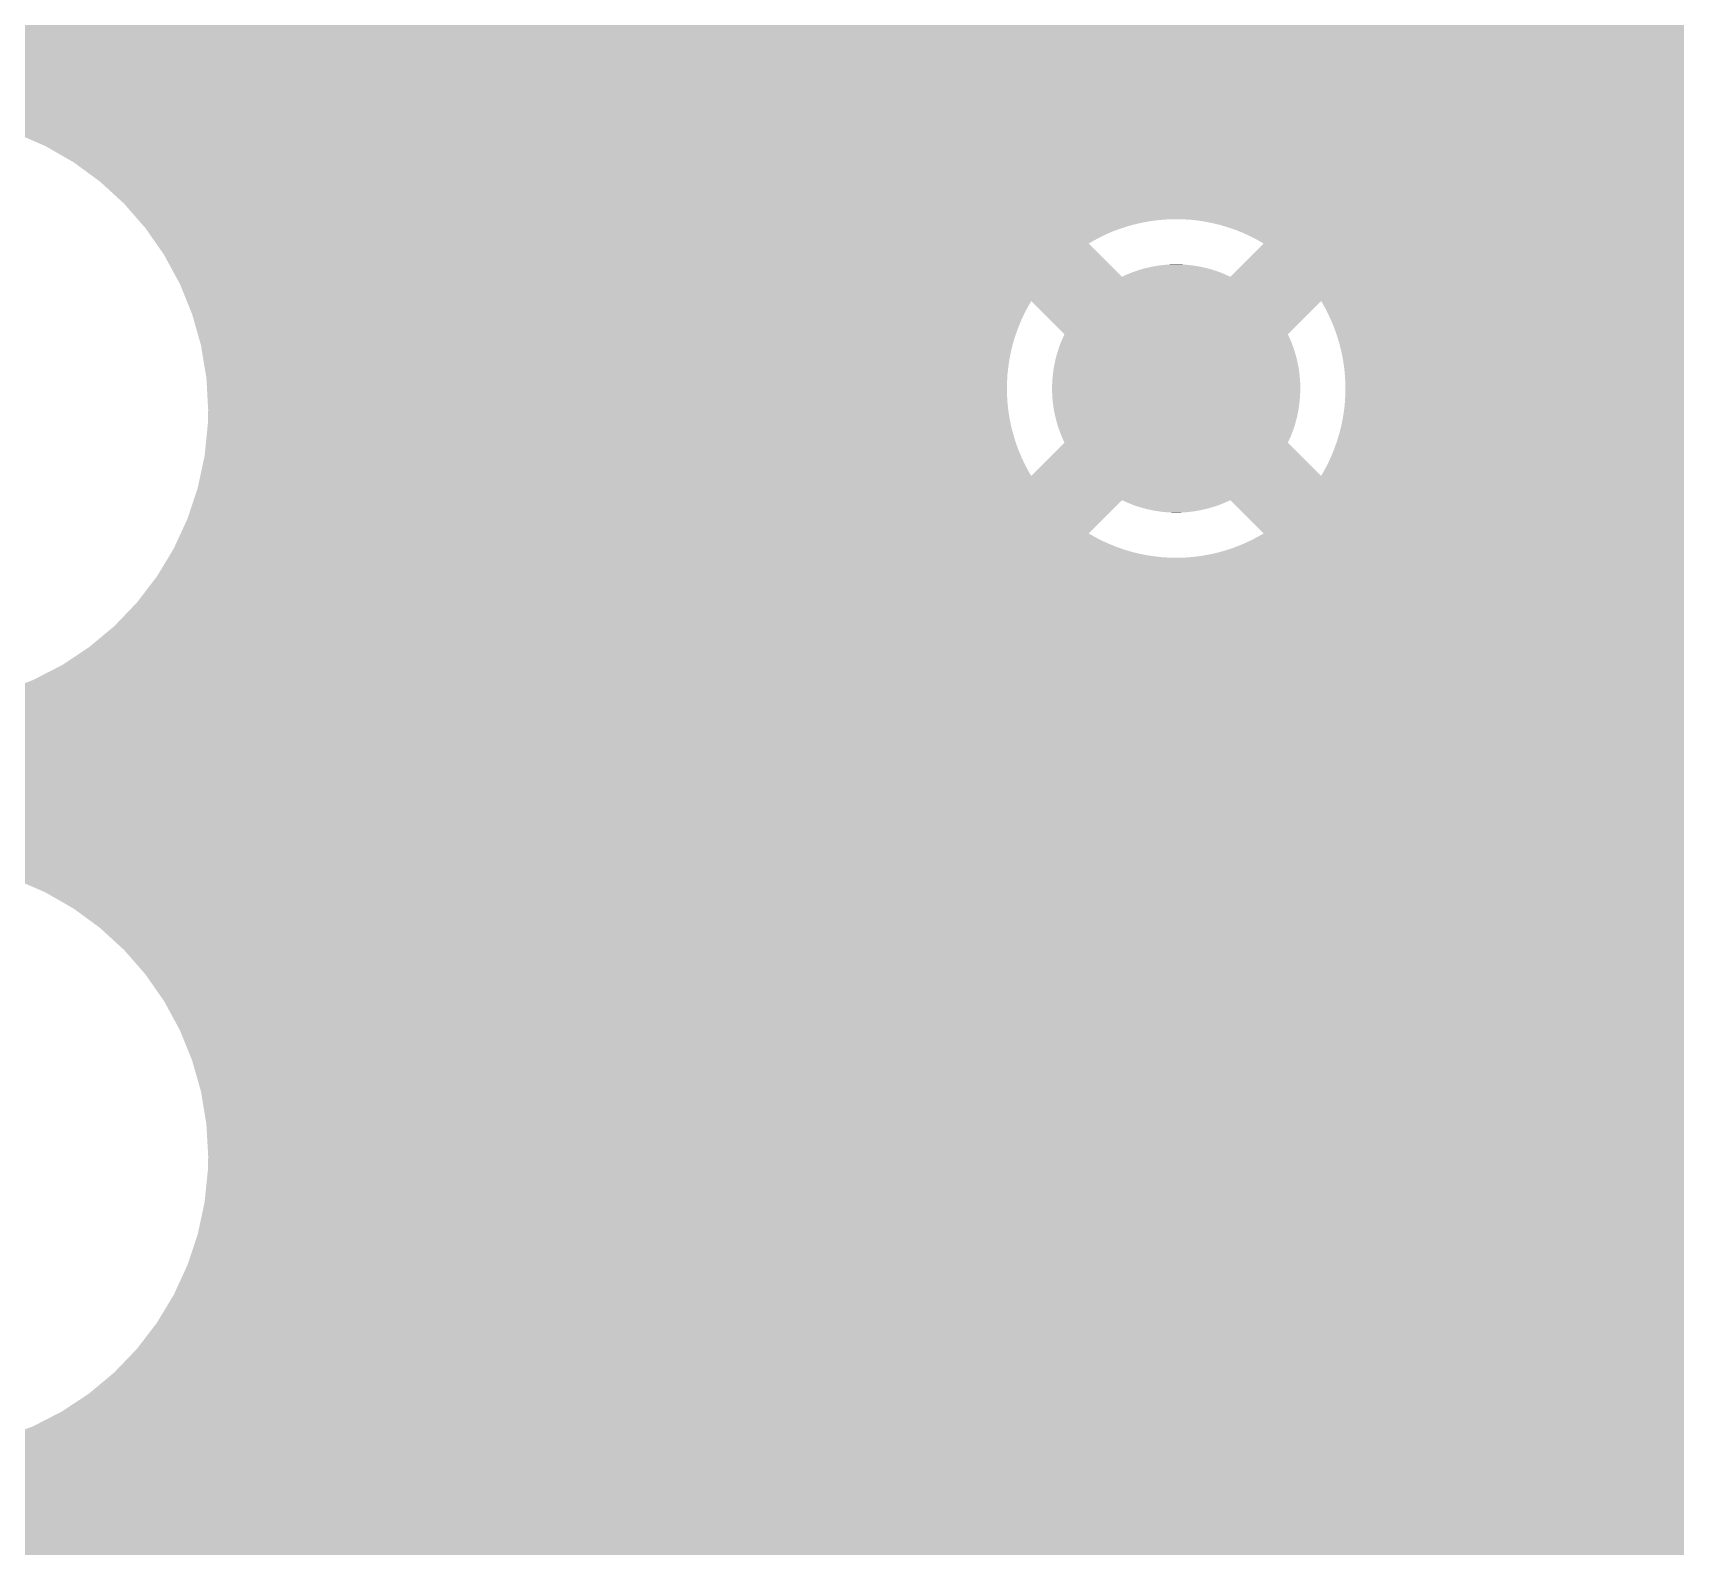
# Model space of a CAD drawing. Extents: x 295 to 953, y 10 to 290.
# Drawn here: x 539.76 to 560.2, y 106.77 to 125.51 of the extents above; entities that cross this region are included whole.
import ezdxf

# ---------------------------------------------------------------- set-up
doc = ezdxf.new("R2010")
doc.units = 0
doc.header["$LTSCALE"] = 5
doc.header["$MEASUREMENT"] = 0
doc.layers.add('PWR1', color=7, linetype='CONTINUOUS')

msp = doc.modelspace()

# ---------------------------------------------------------------- linework, layer by layer
at = {"layer": 'PWR1'}
for points in [[(525.272, 124.496), (525.272, 126.076), (560.197, 124.496), (560.197, 126.076)], [(538.756, 124.465), (538.353, 124.496), (560.197, 124.465), (560.197, 124.496)], [(539.153, 124.389), (538.756, 124.465), (560.197, 124.389), (560.197, 124.465)], [(539.539, 124.27), (539.153, 124.389), (560.197, 124.27), (560.197, 124.389)], [(539.91, 124.109), (539.539, 124.27), (560.197, 124.109), (560.197, 124.27)], [(540.26, 123.908), (539.91, 124.109), (560.197, 123.908), (560.197, 124.109)], [(540.587, 123.669), (540.26, 123.908), (560.197, 123.669), (560.197, 123.908)], [(540.885, 123.396), (540.587, 123.669), (560.197, 123.396), (560.197, 123.669)], [(541.053, 123.203), (540.885, 123.396), (560.197, 123.203), (560.197, 123.396)], [(541.056, 123.2), (541.053, 123.203), (553.79, 123.2), (553.887, 123.203)], [(541.063, 123.192), (541.056, 123.2), (553.693, 123.192), (553.79, 123.2)], [(541.074, 123.18), (541.063, 123.192), (553.597, 123.18), (553.693, 123.192)], [(541.088, 123.163), (541.074, 123.18), (553.502, 123.163), (553.597, 123.18)], [(541.107, 123.142), (541.088, 123.163), (553.408, 123.142), (553.502, 123.163)], [(541.129, 123.117), (541.107, 123.142), (553.314, 123.117), (553.408, 123.142)], [(541.151, 123.092), (541.129, 123.117), (553.237, 123.092), (553.314, 123.117)], [(541.154, 123.087), (541.151, 123.092), (553.222, 123.087), (553.237, 123.092)], [(541.178, 123.054), (541.154, 123.087), (553.131, 123.054), (553.222, 123.087)], [(541.204, 123.016), (541.178, 123.054), (553.042, 123.016), (553.131, 123.054)], [(553.983, 123.202), (553.887, 123.203), (560.197, 123.202), (560.197, 123.203)], [(554.08, 123.197), (553.983, 123.202), (560.197, 123.197), (560.197, 123.202)], [(554.176, 123.187), (554.08, 123.197), (560.197, 123.187), (560.197, 123.197)], [(554.272, 123.172), (554.176, 123.187), (560.197, 123.172), (560.197, 123.187)], [(554.367, 123.153), (554.272, 123.172), (560.197, 123.153), (560.197, 123.172)], [(554.461, 123.13), (554.367, 123.153), (560.197, 123.13), (560.197, 123.153)], [(554.553, 123.102), (554.461, 123.13), (560.197, 123.102), (560.197, 123.13)], [(554.645, 123.071), (554.553, 123.102), (560.197, 123.071), (560.197, 123.102)], [(554.735, 123.035), (554.645, 123.071), (560.197, 123.035), (560.197, 123.071)], [(541.233, 122.973), (541.204, 123.016), (552.955, 122.973), (553.042, 123.016)], [(541.266, 122.927), (541.233, 122.973), (552.87, 122.927), (552.955, 122.973)], [(541.283, 122.902), (541.266, 122.927), (552.827, 122.902), (552.87, 122.927)], [(541.382, 122.76), (541.283, 122.902), (552.969, 122.76), (552.827, 122.902)], [(554.581, 122.49), (554.993, 122.902), (560.197, 122.49), (560.197, 122.902)], [(554.823, 122.994), (554.735, 123.035), (560.197, 122.994), (560.197, 123.035)], [(554.909, 122.95), (554.823, 122.994), (560.197, 122.95), (560.197, 122.994)], [(554.993, 122.902), (554.909, 122.95), (560.197, 122.902), (560.197, 122.95)], [(541.528, 122.49), (541.382, 122.76), (553.239, 122.49), (552.969, 122.76)], [(553.694, 122.629), (553.717, 122.632), (554.124, 122.629), (554.107, 122.632)], [(553.717, 122.632), (553.776, 122.639), (554.107, 122.632), (554.04, 122.639)], [(553.776, 122.639), (553.803, 122.641), (554.04, 122.639), (554.024, 122.641)], [(553.803, 122.641), (553.859, 122.644), (554.024, 122.641), (553.953, 122.644)], [(553.859, 122.644), (553.942, 122.644), (553.953, 122.644), (553.942, 122.644)], [(541.575, 122.405), (541.528, 122.49), (560.197, 122.405), (560.197, 122.49)], [(553.239, 122.49), (553.296, 122.517), (554.581, 122.49), (554.523, 122.517)], [(553.296, 122.517), (553.316, 122.525), (554.523, 122.517), (554.506, 122.525)], [(553.316, 122.525), (553.373, 122.548), (554.506, 122.525), (554.446, 122.548)], [(553.373, 122.548), (553.393, 122.555), (554.446, 122.548), (554.428, 122.555)], [(553.393, 122.555), (553.451, 122.575), (554.428, 122.555), (554.367, 122.575)], [(553.451, 122.575), (553.472, 122.581), (554.367, 122.575), (554.35, 122.581)], [(553.472, 122.581), (553.531, 122.597), (554.35, 122.581), (554.288, 122.597)], [(553.531, 122.597), (553.552, 122.602), (554.288, 122.597), (554.27, 122.602)], [(553.552, 122.602), (553.612, 122.616), (554.27, 122.602), (554.206, 122.616)], [(553.612, 122.616), (553.634, 122.619), (554.206, 122.616), (554.189, 122.619)], [(553.634, 122.619), (553.694, 122.629), (554.189, 122.619), (554.124, 122.629)], [(541.662, 122.191), (541.575, 122.405), (560.197, 122.191), (560.197, 122.405)], [(541.696, 122.107), (541.662, 122.191), (552.068, 122.107), (552.116, 122.191)], [(541.727, 122.031), (541.696, 122.107), (552.029, 122.031), (552.068, 122.107)], [(541.73, 122.021), (541.727, 122.031), (552.024, 122.021), (552.029, 122.031)], [(541.755, 121.933), (541.73, 122.021), (551.984, 121.933), (552.024, 122.021)], [(552.528, 121.779), (552.116, 122.191), (555.293, 121.779), (555.704, 122.191)], [(555.741, 122.128), (555.704, 122.191), (560.197, 122.128), (560.197, 122.191)], [(555.786, 122.042), (555.741, 122.128), (560.197, 122.042), (560.197, 122.128)], [(555.827, 121.954), (555.786, 122.042), (560.197, 121.954), (560.197, 122.042)], [(541.781, 121.843), (541.755, 121.933), (551.948, 121.843), (551.984, 121.933)], [(541.806, 121.752), (541.781, 121.843), (551.916, 121.752), (551.948, 121.843)], [(555.864, 121.865), (555.827, 121.954), (560.197, 121.865), (560.197, 121.954)], [(555.897, 121.774), (555.864, 121.865), (560.197, 121.774), (560.197, 121.865)], [(541.833, 121.659), (541.806, 121.752), (551.888, 121.659), (551.916, 121.752)], [(541.838, 121.642), (541.833, 121.659), (551.884, 121.642), (551.888, 121.659)], [(541.85, 121.565), (541.838, 121.642), (551.865, 121.565), (551.884, 121.642)], [(552.454, 121.597), (552.463, 121.627), (555.367, 121.597), (555.356, 121.627)], [(552.463, 121.627), (552.482, 121.675), (555.356, 121.627), (555.339, 121.675)], [(552.482, 121.675), (552.493, 121.704), (555.339, 121.675), (555.326, 121.704)], [(552.493, 121.704), (552.515, 121.751), (555.326, 121.704), (555.306, 121.751)], [(552.515, 121.751), (552.528, 121.779), (555.306, 121.751), (555.292, 121.779)], [(552.528, 121.779), (552.528, 121.779), (555.292, 121.779), (555.293, 121.779)], [(555.926, 121.681), (555.897, 121.774), (560.197, 121.681), (560.197, 121.774)], [(555.95, 121.588), (555.926, 121.681), (560.197, 121.588), (560.197, 121.681)], [(541.866, 121.47), (541.85, 121.565), (551.846, 121.47), (551.865, 121.565)], [(541.882, 121.374), (541.866, 121.47), (551.832, 121.374), (551.846, 121.47)], [(552.399, 121.387), (552.41, 121.437), (555.421, 121.387), (555.411, 121.437)], [(552.41, 121.437), (552.416, 121.468), (555.411, 121.437), (555.404, 121.468)], [(552.416, 121.468), (552.429, 121.518), (555.404, 121.468), (555.391, 121.518)], [(552.429, 121.518), (552.438, 121.548), (555.391, 121.518), (555.382, 121.548)], [(552.438, 121.548), (552.454, 121.597), (555.382, 121.548), (555.367, 121.597)], [(555.97, 121.493), (555.95, 121.588), (560.197, 121.493), (560.197, 121.588)], [(555.985, 121.398), (555.97, 121.493), (560.197, 121.398), (560.197, 121.493)], [(541.898, 121.278), (541.882, 121.374), (551.821, 121.278), (551.832, 121.374)], [(541.904, 121.243), (541.898, 121.278), (551.819, 121.243), (551.821, 121.278)], [(541.908, 121.181), (541.904, 121.243), (551.816, 121.181), (551.819, 121.243)], [(552.376, 121.191), (552.378, 121.222), (555.445, 121.191), (555.442, 121.222)], [(552.378, 121.222), (552.383, 121.274), (555.442, 121.222), (555.438, 121.274)], [(552.383, 121.274), (552.386, 121.305), (555.438, 121.274), (555.434, 121.305)], [(552.386, 121.305), (552.394, 121.356), (555.434, 121.305), (555.427, 121.356)], [(552.394, 121.356), (552.399, 121.387), (555.427, 121.356), (555.421, 121.387)], [(555.997, 121.301), (555.985, 121.398), (560.197, 121.301), (560.197, 121.398)], [(556.003, 121.205), (555.997, 121.301), (560.197, 121.205), (560.197, 121.301)], [(556.006, 121.108), (556.003, 121.205), (560.197, 121.108), (560.197, 121.205)], [(541.912, 121.108), (541.908, 121.181), (551.815, 121.108), (551.816, 121.181)], [(541.917, 121.011), (541.912, 121.108), (551.817, 121.011), (551.815, 121.108)], [(541.922, 120.915), (541.917, 121.011), (551.823, 120.915), (551.817, 121.011)], [(552.373, 121.108), (552.374, 121.14), (555.447, 121.108), (555.446, 121.14)], [(552.374, 121.077), (552.373, 121.108), (555.446, 121.077), (555.447, 121.108)], [(552.374, 121.14), (552.376, 121.191), (555.446, 121.14), (555.445, 121.191)], [(552.376, 121.025), (552.374, 121.077), (555.444, 121.025), (555.446, 121.077)], [(552.378, 120.994), (552.376, 121.025), (555.442, 120.994), (555.444, 121.025)], [(555.999, 120.938), (556.004, 121.035), (560.197, 120.938), (560.197, 121.035)], [(556.004, 121.035), (556.006, 121.108), (560.197, 121.035), (560.197, 121.108)], [(541.927, 120.84), (541.922, 120.915), (551.832, 120.84), (551.823, 120.915)], [(541.924, 120.723), (541.926, 120.819), (551.85, 120.723), (551.835, 120.819)], [(541.926, 120.819), (541.927, 120.84), (551.835, 120.819), (551.832, 120.84)], [(552.382, 120.943), (552.378, 120.994), (555.437, 120.943), (555.442, 120.994)], [(552.387, 120.911), (552.382, 120.943), (555.434, 120.911), (555.437, 120.943)], [(552.393, 120.861), (552.387, 120.911), (555.426, 120.861), (555.434, 120.911)], [(552.399, 120.83), (552.393, 120.861), (555.421, 120.83), (555.426, 120.861)], [(552.409, 120.779), (552.399, 120.83), (555.411, 120.779), (555.421, 120.83)], [(555.974, 120.746), (555.989, 120.842), (560.197, 120.746), (560.197, 120.842)], [(555.989, 120.842), (555.999, 120.938), (560.197, 120.842), (560.197, 120.938)], [(541.909, 120.535), (541.918, 120.628), (551.895, 120.535), (551.87, 120.628)], [(541.918, 120.628), (541.923, 120.673), (551.87, 120.628), (551.861, 120.673)], [(541.923, 120.673), (541.924, 120.723), (551.861, 120.673), (551.85, 120.723)], [(552.417, 120.748), (552.409, 120.779), (555.404, 120.748), (555.411, 120.779)], [(552.429, 120.699), (552.417, 120.748), (555.391, 120.699), (555.404, 120.748)], [(552.438, 120.668), (552.429, 120.699), (555.383, 120.668), (555.391, 120.699)], [(552.453, 120.619), (552.438, 120.668), (555.366, 120.619), (555.383, 120.668)], [(552.464, 120.59), (552.453, 120.619), (555.357, 120.59), (555.366, 120.619)], [(552.482, 120.542), (552.464, 120.59), (555.338, 120.542), (555.357, 120.59)], [(555.932, 120.557), (555.955, 120.651), (560.197, 120.557), (560.197, 120.651)], [(555.955, 120.651), (555.974, 120.746), (560.197, 120.651), (560.197, 120.746)], [(541.89, 120.351), (541.899, 120.442), (551.956, 120.351), (551.923, 120.442)], [(541.899, 120.442), (541.909, 120.535), (551.923, 120.442), (551.895, 120.535)], [(552.116, 120.025), (552.528, 120.437), (555.704, 120.025), (555.293, 120.437)], [(552.494, 120.512), (552.482, 120.542), (555.327, 120.512), (555.338, 120.542)], [(552.514, 120.465), (552.494, 120.512), (555.305, 120.465), (555.327, 120.512)], [(552.528, 120.437), (552.514, 120.465), (555.292, 120.437), (555.305, 120.465)], [(552.528, 120.437), (552.528, 120.437), (555.293, 120.437), (555.292, 120.437)], [(555.872, 120.373), (555.904, 120.465), (560.197, 120.373), (560.197, 120.465)], [(555.904, 120.465), (555.932, 120.557), (560.197, 120.465), (560.197, 120.557)], [(541.861, 120.174), (541.88, 120.262), (552.034, 120.174), (551.993, 120.262)], [(541.88, 120.262), (541.882, 120.271), (551.993, 120.262), (551.989, 120.271)], [(541.882, 120.271), (541.89, 120.351), (551.989, 120.271), (551.956, 120.351)], [(555.752, 120.109), (555.796, 120.195), (560.197, 120.109), (560.197, 120.195)], [(555.796, 120.195), (555.836, 120.283), (560.197, 120.195), (560.197, 120.283)], [(555.836, 120.283), (555.872, 120.373), (560.197, 120.283), (560.197, 120.373)], [(541.797, 119.876), (541.829, 120.025), (560.197, 119.876), (560.197, 120.025)], [(541.829, 120.025), (541.843, 120.089), (552.116, 120.025), (552.079, 120.089)], [(541.843, 120.089), (541.861, 120.174), (552.079, 120.089), (552.034, 120.174)], [(555.704, 120.025), (555.752, 120.109), (560.197, 120.025), (560.197, 120.109)], [(541.747, 119.726), (541.797, 119.876), (560.197, 119.726), (560.197, 119.876)], [(541.669, 119.492), (541.747, 119.726), (553.006, 119.492), (553.239, 119.726)], [(553.297, 119.699), (553.239, 119.726), (554.524, 119.699), (554.581, 119.726)], [(553.314, 119.692), (553.297, 119.699), (554.505, 119.692), (554.524, 119.699)], [(553.374, 119.668), (553.314, 119.692), (554.447, 119.668), (554.505, 119.692)], [(553.392, 119.661), (553.374, 119.668), (554.427, 119.661), (554.447, 119.668)], [(553.453, 119.641), (553.392, 119.661), (554.369, 119.641), (554.427, 119.661)], [(553.47, 119.636), (553.453, 119.641), (554.348, 119.636), (554.369, 119.641)], [(553.533, 119.619), (553.47, 119.636), (554.289, 119.619), (554.348, 119.636)], [(553.55, 119.614), (553.533, 119.619), (554.268, 119.614), (554.289, 119.619)], [(553.614, 119.601), (553.55, 119.614), (554.208, 119.601), (554.268, 119.614)], [(553.631, 119.597), (553.614, 119.601), (554.186, 119.597), (554.208, 119.601)], [(553.696, 119.587), (553.631, 119.597), (554.127, 119.587), (554.186, 119.597)], [(553.713, 119.584), (553.696, 119.587), (554.103, 119.584), (554.127, 119.587)], [(553.78, 119.577), (553.713, 119.584), (554.044, 119.577), (554.103, 119.584)], [(553.796, 119.576), (553.78, 119.577), (554.018, 119.576), (554.044, 119.577)], [(553.867, 119.572), (553.796, 119.576), (553.961, 119.572), (554.018, 119.576)], [(553.879, 119.572), (553.867, 119.572), (553.879, 119.572), (553.961, 119.572)], [(554.993, 119.314), (554.581, 119.726), (560.197, 119.314), (560.197, 119.726)], [(541.587, 119.314), (541.669, 119.492), (552.827, 119.314), (553.006, 119.492)], [(541.509, 119.146), (541.526, 119.182), (553.175, 119.146), (553.085, 119.182)], [(541.526, 119.182), (541.544, 119.222), (553.085, 119.182), (552.997, 119.222)], [(541.544, 119.222), (541.565, 119.266), (552.997, 119.222), (552.911, 119.266)], [(541.565, 119.266), (541.587, 119.314), (552.911, 119.266), (552.827, 119.314)], [(554.598, 119.129), (554.689, 119.163), (560.197, 119.129), (560.197, 119.163)], [(554.689, 119.163), (554.778, 119.201), (560.197, 119.163), (560.197, 119.201)], [(554.778, 119.201), (554.865, 119.243), (560.197, 119.201), (560.197, 119.243)], [(554.865, 119.243), (554.95, 119.289), (560.197, 119.243), (560.197, 119.289)], [(554.95, 119.289), (554.993, 119.314), (560.197, 119.289), (560.197, 119.314)], [(541.291, 118.78), (541.432, 119.013), (560.197, 118.78), (560.197, 119.013)], [(541.432, 119.014), (541.436, 119.019), (553.837, 119.014), (553.74, 119.019)], [(541.432, 119.013), (541.432, 119.014), (553.934, 119.013), (553.837, 119.014)], [(541.436, 119.019), (541.442, 119.03), (553.74, 119.019), (553.644, 119.03)], [(541.442, 119.03), (541.451, 119.044), (553.644, 119.03), (553.548, 119.044)], [(541.451, 119.044), (541.462, 119.063), (553.548, 119.044), (553.453, 119.063)], [(541.462, 119.063), (541.476, 119.086), (553.453, 119.063), (553.359, 119.086)], [(541.476, 119.086), (541.493, 119.114), (553.359, 119.086), (553.267, 119.114)], [(541.493, 119.114), (541.5, 119.126), (553.267, 119.114), (553.233, 119.126)], [(541.5, 119.126), (541.509, 119.146), (553.233, 119.126), (553.175, 119.146)], [(553.934, 119.013), (554.03, 119.016), (560.197, 119.013), (560.197, 119.016)], [(554.03, 119.016), (554.127, 119.024), (560.197, 119.016), (560.197, 119.024)], [(554.127, 119.024), (554.223, 119.036), (560.197, 119.024), (560.197, 119.036)], [(554.223, 119.036), (554.318, 119.053), (560.197, 119.036), (560.197, 119.053)], [(554.318, 119.053), (554.413, 119.074), (560.197, 119.053), (560.197, 119.074)], [(554.413, 119.074), (554.506, 119.099), (560.197, 119.074), (560.197, 119.099)], [(554.506, 119.099), (554.598, 119.129), (560.197, 119.099), (560.197, 119.129)], [(541.045, 118.459), (541.291, 118.78), (560.197, 118.459), (560.197, 118.78)], [(540.765, 118.167), (541.045, 118.459), (560.197, 118.167), (560.197, 118.459)], [(540.455, 117.908), (540.765, 118.167), (560.197, 117.908), (560.197, 118.167)], [(540.118, 117.684), (540.455, 117.908), (560.197, 117.684), (560.197, 117.908)], [(539.759, 117.5), (540.118, 117.684), (560.197, 117.5), (560.197, 117.684)], [(538.99, 117.254), (539.381, 117.356), (560.197, 117.254), (560.197, 117.356)], [(539.381, 117.356), (539.759, 117.5), (560.197, 117.356), (560.197, 117.5)], [(525.272, 115.259), (525.272, 117.183), (560.197, 115.259), (560.197, 117.183)], [(538.186, 117.183), (538.59, 117.197), (560.197, 117.183), (560.197, 117.197)], [(538.59, 117.197), (538.99, 117.254), (560.197, 117.197), (560.197, 117.254)], [(538.756, 115.228), (538.353, 115.259), (560.197, 115.228), (560.197, 115.259)], [(539.153, 115.152), (538.756, 115.228), (560.197, 115.152), (560.197, 115.228)], [(539.539, 115.033), (539.153, 115.152), (560.197, 115.033), (560.197, 115.152)], [(539.91, 114.872), (539.539, 115.033), (560.197, 114.872), (560.197, 115.033)], [(540.26, 114.671), (539.91, 114.872), (560.197, 114.671), (560.197, 114.872)], [(540.587, 114.432), (540.26, 114.671), (560.197, 114.432), (560.197, 114.671)], [(540.885, 114.159), (540.587, 114.432), (560.197, 114.159), (560.197, 114.432)], [(541.151, 113.855), (540.885, 114.159), (560.197, 113.855), (560.197, 114.159)], [(541.382, 113.523), (541.151, 113.855), (560.197, 113.523), (560.197, 113.855)], [(541.575, 113.168), (541.382, 113.523), (560.197, 113.168), (560.197, 113.523)], [(541.727, 112.794), (541.575, 113.168), (560.197, 112.794), (560.197, 113.168)], [(541.838, 112.405), (541.727, 112.794), (560.197, 112.405), (560.197, 112.794)], [(541.904, 112.006), (541.838, 112.405), (560.197, 112.006), (560.197, 112.405)], [(541.927, 111.603), (541.904, 112.006), (560.197, 111.603), (560.197, 112.006)], [(541.923, 111.436), (541.927, 111.603), (560.197, 111.436), (560.197, 111.603)], [(541.882, 111.034), (541.923, 111.436), (560.197, 111.034), (560.197, 111.436)], [(541.797, 110.639), (541.882, 111.034), (560.197, 110.639), (560.197, 111.034)], [(541.669, 110.256), (541.797, 110.639), (560.197, 110.256), (560.197, 110.639)], [(541.5, 109.889), (541.669, 110.256), (560.197, 109.889), (560.197, 110.256)], [(541.291, 109.543), (541.5, 109.889), (560.197, 109.543), (560.197, 109.889)], [(541.045, 109.222), (541.291, 109.543), (560.197, 109.222), (560.197, 109.543)], [(540.765, 108.93), (541.045, 109.222), (560.197, 108.93), (560.197, 109.222)], [(540.455, 108.671), (540.765, 108.93), (560.197, 108.671), (560.197, 108.93)], [(540.118, 108.447), (540.455, 108.671), (560.197, 108.447), (560.197, 108.671)], [(539.759, 108.263), (540.118, 108.447), (560.197, 108.263), (560.197, 108.447)], [(539.381, 108.119), (539.759, 108.263), (560.197, 108.119), (560.197, 108.263)], [(525.272, 106.017), (525.272, 107.947), (560.197, 106.017), (560.197, 107.947)], [(538.186, 107.947), (538.59, 107.96), (560.197, 107.947), (560.197, 107.96)], [(538.59, 107.96), (538.99, 108.017), (560.197, 107.96), (560.197, 108.017)], [(538.99, 108.017), (539.381, 108.119), (560.197, 108.017), (560.197, 108.119)]]:
    msp.add_solid(points, dxfattribs=at)

doc.saveas('drawing.dxf')
